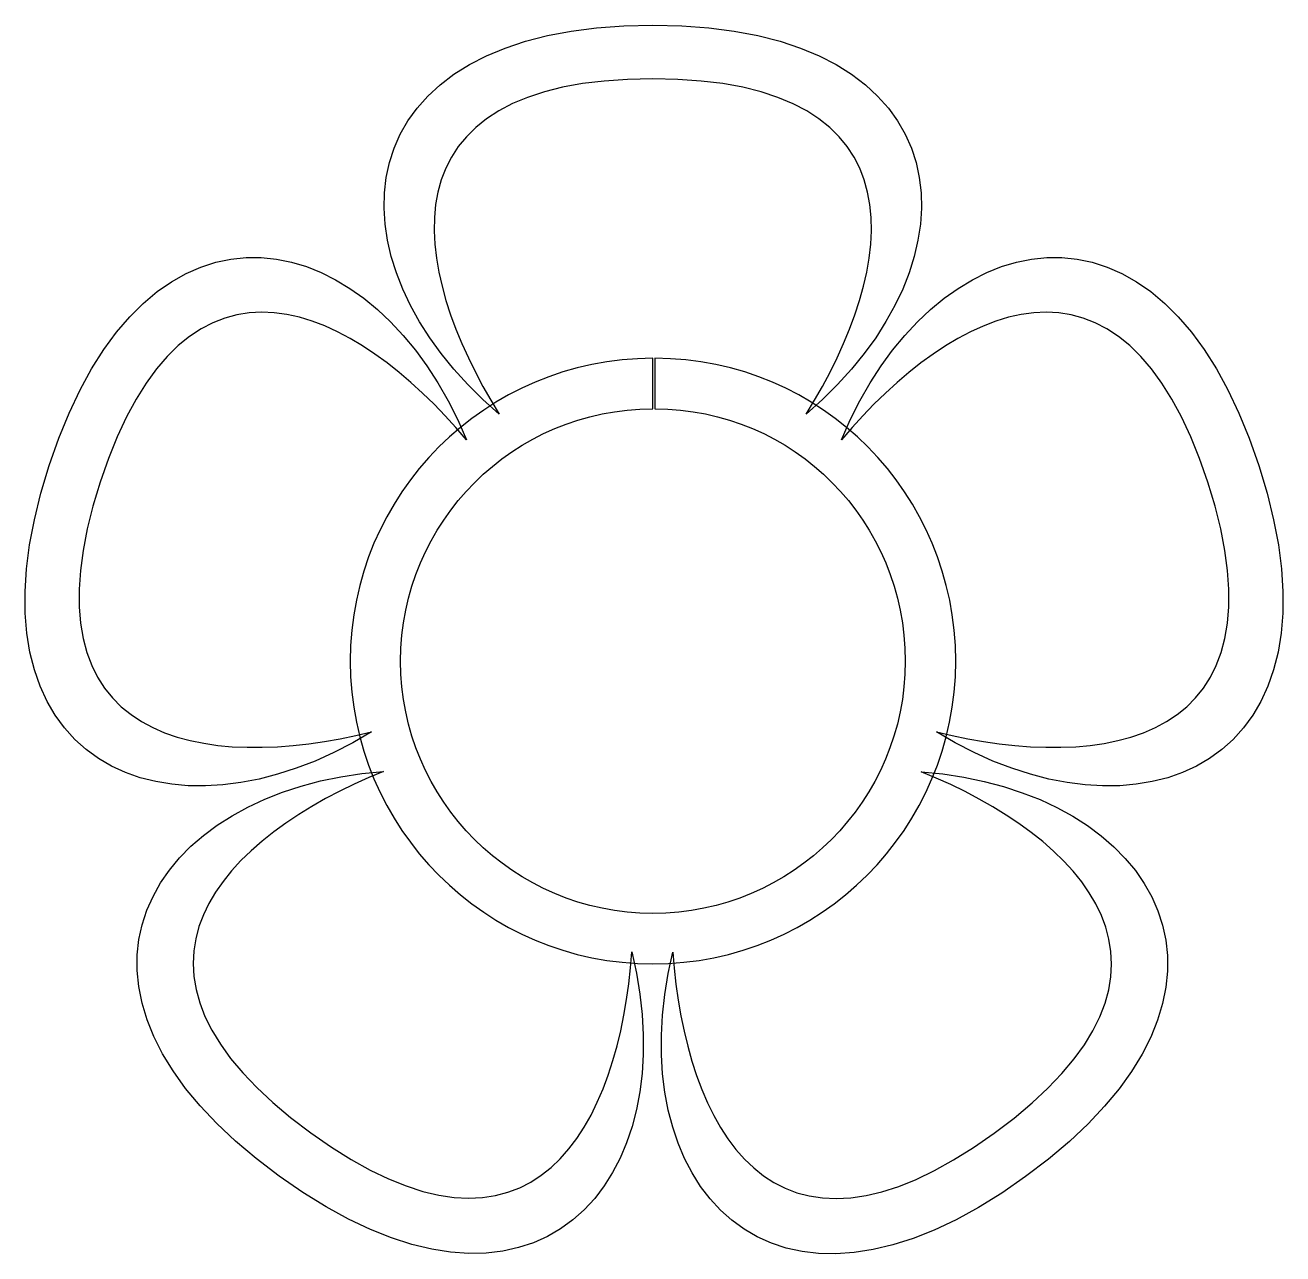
# Model space of a CAD drawing. Extents: x -24.9 to 24.9, y -24.3 to 24.3.
import ezdxf

# ---------------------------------------------------------------- set-up
doc = ezdxf.new("R2010")
doc.units = 0
doc.layers.add('LAYER_1', color=7, linetype='CONTINUOUS')

msp = doc.modelspace()

# ---------------------------------------------------------------- linework, layer by layer
at = {"layer": 'LAYER_1', "color": 250}
for points in [[(-0.0498, 22.2211), (-1.0463, 22.1992), (-1.9723, 22.135), (-2.8296, 22.03), (-3.62, 21.8861), (-4.3454, 21.7048), (-5.0077, 21.4878), (-5.6087, 21.237), (-6.1502, 20.9539), (-6.6342, 20.6403), (-7.0624, 20.298), (-7.4368, 19.9286), (-7.7592, 19.5337), (-8.0314, 19.1152), (-8.2553, 18.6747), (-8.4327, 18.214), (-8.5655, 17.7349), (-8.6555, 17.2388), (-8.7046, 16.7275), (-8.7146, 16.2029), (-8.6876, 15.6665), (-8.6252, 15.1201), (-8.5293, 14.5654), (-8.4017, 14.004), (-8.2443, 13.4378), (-8.059, 12.8685), (-7.8476, 12.2976), (-7.612, 11.7269), (-7.354, 11.1582), (-7.0755, 10.5931), (-6.7783, 10.0332), (-6.4643, 9.4805), (-6.1352, 8.9365), (-6.7793, 9.511), (-7.3773, 10.103), (-7.9286, 10.7099), (-8.4324, 11.3295), (-8.8878, 11.9594), (-9.2942, 12.5973), (-9.6508, 13.2409), (-9.9567, 13.8878), (-10.2111, 14.5357), (-10.4133, 15.1823), (-10.5624, 15.8252), (-10.6577, 16.4621), (-10.6983, 17.0906), (-10.6836, 17.7085), (-10.6128, 18.3134), (-10.485, 18.9031), (-10.2994, 19.4748), (-10.0553, 20.0268), (-9.7519, 20.5564), (-9.3883, 21.0614), (-8.9639, 21.5394), (-8.4777, 21.988), (-7.9291, 22.405), (-7.3171, 22.788), (-6.6412, 23.1346), (-5.9005, 23.4427), (-5.0941, 23.7098), (-4.2211, 23.9335), (-3.2812, 24.1115), (-2.2731, 24.2416), (-1.1963, 24.3213), (-0.0498, 24.3485), (1.0966, 24.3213), (2.1734, 24.2416), (3.1815, 24.1115), (4.1215, 23.9335), (4.9943, 23.7098), (5.8008, 23.4427), (6.5416, 23.1347), (7.2175, 22.7881), (7.8294, 22.4051), (8.3781, 21.9881), (8.8642, 21.5395), (9.2887, 21.0615), (9.6523, 20.5565), (9.9557, 20.0269), (10.1998, 19.4749), (10.3854, 18.9031), (10.5132, 18.3135), (10.584, 17.7086), (10.5986, 17.0907), (10.558, 16.4621), (10.4627, 15.8252), (10.3136, 15.1823), (10.1115, 14.5358), (9.8571, 13.8878), (9.5513, 13.241), (9.1947, 12.5974), (8.7883, 11.9594), (8.3328, 11.3295), (7.829, 10.71), (7.2777, 10.1031), (6.6797, 9.5111), (6.0356, 8.9365), (6.3647, 9.4805), (6.6787, 10.0332), (6.9759, 10.5929), (7.2544, 11.1581), (7.5123, 11.7269), (7.748, 12.2976), (7.9594, 12.8684), (8.1447, 13.4378), (8.302, 14.0039), (8.4296, 14.5653), (8.5255, 15.1201), (8.588, 15.6665), (8.6151, 16.2028), (8.605, 16.7275), (8.5559, 17.2387), (8.4659, 17.7349), (8.3332, 18.214), (8.1557, 18.6747), (7.9319, 19.1151), (7.6597, 19.5337), (7.3374, 19.9284), (6.9629, 20.2979), (6.5347, 20.6403), (6.0507, 20.9539), (5.5092, 21.2368), (4.9082, 21.4877), (4.2459, 21.7047), (3.5204, 21.886), (2.7301, 22.03), (1.8728, 22.135), (0.9468, 22.1993), (-0.0498, 22.2211)], [(-21.9485, 6.2362), (-22.2356, 5.2817), (-22.4607, 4.3812), (-22.6257, 3.5334), (-22.7331, 2.7372), (-22.7848, 1.9913), (-22.7831, 1.2943), (-22.7303, 0.6453), (-22.6284, 0.0428), (-22.4797, -0.5144), (-22.2865, -1.0275), (-22.0509, -1.4977), (-21.7749, -1.9263), (-21.461, -2.3145), (-21.1113, -2.6636), (-20.7279, -2.9747), (-20.3133, -3.249), (-19.8693, -3.4879), (-19.3982, -3.6926), (-18.9024, -3.8643), (-18.3839, -4.0043), (-17.845, -4.1138), (-17.2878, -4.194), (-16.7144, -4.2462), (-16.1273, -4.2714), (-15.5286, -4.2711), (-14.9203, -4.2465), (-14.3047, -4.1988), (-13.6841, -4.1291), (-13.0606, -4.0389), (-12.4363, -3.9293), (-11.8136, -3.8014), (-11.1946, -3.6565), (-11.94, -4.0916), (-12.6878, -4.4774), (-13.4353, -4.8142), (-14.1803, -5.1018), (-14.9201, -5.3403), (-15.6524, -5.5297), (-16.3747, -5.6699), (-17.0844, -5.761), (-17.7792, -5.8027), (-18.4567, -5.7952), (-19.1142, -5.7383), (-19.7494, -5.6322), (-20.3596, -5.4766), (-20.9428, -5.2716), (-21.4962, -5.0174), (-22.0175, -4.7136), (-22.5039, -4.3604), (-22.9534, -3.9577), (-23.3634, -3.5055), (-23.7313, -3.0036), (-24.0547, -2.4523), (-24.3311, -1.8513), (-24.5582, -1.2006), (-24.7333, -0.5002), (-24.8541, 0.2497), (-24.9182, 1.0493), (-24.9231, 1.8988), (-24.8661, 2.7982), (-24.7449, 3.7471), (-24.5571, 4.7461), (-24.3002, 5.7948), (-23.9717, 6.8936), (-23.5916, 7.9755), (-23.1831, 8.9749), (-22.7478, 9.8935), (-22.2881, 10.7325), (-21.8056, 11.4934), (-21.3023, 12.1779), (-20.7805, 12.7873), (-20.242, 13.323), (-19.6887, 13.7866), (-19.1225, 14.1796), (-18.5456, 14.5033), (-17.9599, 14.7593), (-17.3672, 14.949), (-16.7698, 15.0739), (-16.1694, 15.1355), (-15.5682, 15.1353), (-14.968, 15.0747), (-14.3708, 14.9551), (-13.7786, 14.778), (-13.1933, 14.5452), (-12.6171, 14.2577), (-12.0517, 13.9173), (-11.4993, 13.5253), (-10.9616, 13.0831), (-10.441, 12.5924), (-9.9391, 12.0543), (-9.4579, 11.4707), (-8.9996, 10.8428), (-8.5661, 10.1722), (-8.1592, 9.4604), (-7.781, 8.7087), (-7.4336, 7.9186), (-7.8492, 8.3997), (-8.2779, 8.8691), (-8.7183, 9.3247), (-9.1698, 9.7642), (-9.6311, 10.1853), (-10.101, 10.5858), (-10.5785, 10.9632), (-11.0628, 11.3154), (-11.5526, 11.64), (-12.0471, 11.9348), (-12.5451, 12.1974), (-13.0454, 12.4257), (-13.5471, 12.6172), (-14.0493, 12.7698), (-14.5506, 12.881), (-15.0503, 12.9488), (-15.547, 12.9706), (-16.04, 12.9442), (-16.528, 12.8674), (-17.0102, 12.7379), (-17.4852, 12.5533), (-17.9523, 12.3114), (-18.4103, 12.0099), (-18.8581, 11.6465), (-19.2945, 11.2189), (-19.7189, 10.7249), (-20.1299, 10.1621), (-20.5265, 9.5281), (-20.9077, 8.821), (-21.2725, 8.0381), (-21.6198, 7.1773), (-21.9485, 6.2362)], [(21.9486, 6.2361), (21.6198, 7.177), (21.2726, 8.0379), (20.9078, 8.8208), (20.5267, 9.528), (20.1302, 10.1619), (19.7191, 10.7247), (19.2949, 11.2188), (18.8583, 11.6463), (18.4105, 12.0097), (17.9526, 12.3112), (17.4856, 12.5531), (17.0104, 12.7377), (16.5283, 12.8672), (16.0401, 12.9441), (15.5472, 12.9704), (15.0505, 12.9487), (14.5508, 12.881), (14.0494, 12.7697), (13.5474, 12.6171), (13.0456, 12.4256), (12.5452, 12.1974), (12.0473, 11.9348), (11.5528, 11.64), (11.0629, 11.3153), (10.5788, 10.9632), (10.1011, 10.5857), (9.6312, 10.1853), (9.17, 9.7641), (8.7187, 9.3247), (8.278, 8.869), (7.8494, 8.3996), (7.4337, 7.9185), (7.781, 8.7086), (8.1593, 9.4602), (8.5661, 10.1721), (8.9997, 10.8427), (9.458, 11.4705), (9.9391, 12.0541), (10.441, 12.5921), (10.9618, 13.083), (11.4993, 13.5251), (12.0518, 13.9172), (12.6172, 14.2577), (13.1934, 14.5451), (13.7786, 14.778), (14.3708, 14.9549), (14.968, 15.0745), (15.5683, 15.1352), (16.1694, 15.1354), (16.7698, 15.0738), (17.3673, 14.9489), (17.9599, 14.7591), (18.5457, 14.5032), (19.1225, 14.1794), (19.6887, 13.7866), (20.242, 13.3229), (20.7805, 12.7871), (21.3024, 12.1779), (21.8057, 11.4935), (22.2882, 10.7324), (22.7479, 9.8935), (23.1832, 8.9749), (23.5917, 7.9754), (23.9719, 6.8935), (24.3003, 5.7948), (24.5572, 4.746), (24.745, 3.7471), (24.8662, 2.7981), (24.9231, 1.8989), (24.9183, 1.0493), (24.8543, 0.2496), (24.7336, -0.5003), (24.5584, -1.2006), (24.3314, -1.8513), (24.0549, -2.4523), (23.7315, -3.0037), (23.3636, -3.5056), (22.9537, -3.9578), (22.5041, -4.3605), (22.0176, -4.7137), (21.4964, -5.0175), (20.943, -5.2717), (20.3598, -5.4765), (19.7495, -5.6322), (19.1143, -5.7384), (18.4568, -5.7952), (17.7795, -5.8028), (17.0846, -5.7611), (16.3749, -5.6701), (15.6526, -5.5299), (14.9203, -5.3405), (14.1804, -5.102), (13.4356, -4.8142), (12.688, -4.4775), (11.9402, -4.0917), (11.1947, -3.6567), (11.8138, -3.8015), (12.4364, -3.9294), (13.0606, -4.0391), (13.6842, -4.1293), (14.3048, -4.1988), (14.9204, -4.2466), (15.5286, -4.2713), (16.1274, -4.2716), (16.7144, -4.2462), (17.2878, -4.1941), (17.8451, -4.1139), (18.384, -4.0045), (18.9025, -3.8645), (19.3984, -3.6928), (19.8694, -3.4881), (20.3135, -3.2492), (20.7281, -2.9749), (21.1114, -2.6637), (21.4611, -2.3148), (21.7751, -1.9266), (22.0509, -1.4981), (22.2866, -1.0277), (22.4799, -0.5147), (22.6286, 0.0426), (22.7303, 0.645), (22.7832, 1.2941), (22.7849, 1.991), (22.7331, 2.7371), (22.6259, 3.5332), (22.4608, 4.381), (22.2358, 5.2815), (21.9486, 6.2361)], [(0.0316, 11.1451), (0.0315, 11.0826), (0.0314, 11.0201), (0.0313, 10.9576), (0.0312, 10.8951), (0.0311, 10.8326), (0.031, 10.7701), (0.0309, 10.7076), (0.0308, 10.6451), (0.0307, 10.5826), (0.0306, 10.5201), (0.0305, 10.4576), (0.0304, 10.3951), (0.0303, 10.3326), (0.0302, 10.2701), (0.0301, 10.2076), (0.03, 10.1451), (0.0299, 10.0826), (0.0298, 10.0201), (0.0297, 9.9576), (0.0296, 9.8951), (0.0295, 9.8326), (0.0294, 9.7701), (0.0293, 9.7076), (0.0292, 9.6451), (0.0291, 9.5826), (0.029, 9.5201), (0.0289, 9.4576), (0.0288, 9.3951), (0.0287, 9.3326), (0.0286, 9.2701), (0.0285, 9.2076), (0.0284, 9.1451), (0.5428, 9.1321), (1.0501, 9.0935), (1.5496, 9.0299), (2.0408, 8.942), (2.523, 8.8303), (2.9957, 8.6955), (3.4582, 8.5383), (3.91, 8.3593), (4.3504, 8.1591), (4.7788, 7.9383), (5.1948, 7.6975), (5.5975, 7.4374), (5.9864, 7.1586), (6.361, 6.8617), (6.7207, 6.5474), (7.0647, 6.2163), (7.3926, 5.869), (7.7036, 5.5061), (7.9972, 5.1284), (8.273, 4.7363), (8.5301, 4.3306), (8.7681, 3.9118), (8.9862, 3.4806), (9.1839, 3.0377), (9.3605, 2.5836), (9.5156, 2.119), (9.6485, 1.6444), (9.7586, 1.1607), (9.8453, 0.6683), (9.908, 0.1677), (9.946, -0.3401), (9.9589, -0.8547), (9.9459, -1.3693), (9.9073, -1.8772), (9.8438, -2.3776), (9.7558, -2.8701), (9.6441, -3.3539), (9.5093, -3.8285), (9.3521, -4.2931), (9.1731, -4.7472), (8.9729, -5.1901), (8.752, -5.6213), (8.5112, -6.04), (8.2511, -6.4458), (7.9723, -6.8378), (7.6754, -7.2156), (7.3611, -7.5784), (7.03, -7.9258), (6.6827, -8.2569), (6.3199, -8.5712), (5.9421, -8.8681), (5.5501, -9.1469), (5.1444, -9.407), (4.7256, -9.6478), (4.2944, -9.8686), (3.8514, -10.0689), (3.3973, -10.2479), (2.9327, -10.4051), (2.4582, -10.5398), (1.9743, -10.6515), (1.4819, -10.7395), (0.9814, -10.8031), (0.4736, -10.8417), (-0.0411, -10.8547), (-0.5557, -10.8417), (-1.0636, -10.8031), (-1.564, -10.7396), (-2.0565, -10.6516), (-2.5403, -10.5399), (-3.0149, -10.4051), (-3.4795, -10.2479), (-3.9336, -10.0689), (-4.3765, -9.8687), (-4.8077, -9.6478), (-5.2264, -9.407), (-5.6322, -9.1469), (-6.0242, -8.8681), (-6.402, -8.5712), (-6.7648, -8.2569), (-7.1122, -7.9258), (-7.4433, -7.5785), (-7.7576, -7.2157), (-8.0545, -6.8379), (-8.3333, -6.4459), (-8.5934, -6.0402), (-8.8342, -5.6214), (-9.055, -5.1902), (-9.2553, -4.7472), (-9.4343, -4.2931), (-9.5915, -3.8285), (-9.7262, -3.354), (-9.8379, -2.8701), (-9.9259, -2.3777), (-9.9895, -1.8772), (-10.0281, -1.3694), (-10.0411, -0.8547), (-10.0281, -0.3402), (-9.9895, 0.1677), (-9.926, 0.6682), (-9.838, 1.1607), (-9.7263, 1.6445), (-9.5915, 2.1191), (-9.4343, 2.5837), (-9.2553, 3.0378), (-9.0551, 3.4807), (-8.8342, 3.9119), (-8.5934, 4.3306), (-8.3333, 4.7364), (-8.0545, 5.1284), (-7.7576, 5.5062), (-7.4433, 5.869), (-7.1122, 6.2164), (-6.7649, 6.5475), (-6.4021, 6.8618), (-6.0243, 7.1587), (-5.6323, 7.4375), (-5.2266, 7.6976), (-4.8078, 7.9384), (-4.3766, 8.1592), (-3.9336, 8.3595), (-3.4795, 8.5385), (-3.0149, 8.6957), (-2.5404, 8.8304), (-2.0565, 8.9421), (-1.5641, 9.0301), (-1.0636, 9.0937), (-0.5558, 9.1323), (-0.0411, 9.1453), (-0.0411, 9.2078), (-0.0411, 9.2703), (-0.0411, 9.3328), (-0.0411, 9.3953), (-0.0411, 9.4578), (-0.0411, 9.5203), (-0.0411, 9.5828), (-0.0411, 9.6453), (-0.0411, 9.7078), (-0.0411, 9.7703), (-0.0411, 9.8328), (-0.0411, 9.8953), (-0.0411, 9.9578), (-0.0411, 10.0203), (-0.0411, 10.0828), (-0.0411, 10.1453), (-0.0411, 10.2078), (-0.0411, 10.2703), (-0.0411, 10.3328), (-0.0411, 10.3953), (-0.0411, 10.4578), (-0.0411, 10.5203), (-0.0411, 10.5828), (-0.0411, 10.6453), (-0.0411, 10.7078), (-0.0411, 10.7703), (-0.0411, 10.8328), (-0.0411, 10.8953), (-0.0411, 10.9578), (-0.0411, 11.0203), (-0.0411, 11.0828), (-0.0411, 11.1453), (-0.6587, 11.1296), (-1.2681, 11.0833), (-1.8686, 11.007), (-2.4596, 10.9015), (-3.0402, 10.7675), (-3.6096, 10.6058), (-4.1672, 10.4171), (-4.7121, 10.2023), (-5.2436, 9.962), (-5.761, 9.697), (-6.2636, 9.4081), (-6.7505, 9.0959), (-7.221, 8.7613), (-7.6743, 8.4051), (-8.1097, 8.0279), (-8.5264, 7.6306), (-8.9237, 7.2139), (-9.3008, 6.7785), (-9.657, 6.3252), (-9.9916, 5.8547), (-10.3037, 5.3678), (-10.5927, 4.8653), (-10.8577, 4.3479), (-11.098, 3.8163), (-11.3129, 3.2714), (-11.5016, 2.7138), (-11.6633, 2.1444), (-11.7973, 1.5638), (-11.9028, 0.9729), (-11.9791, 0.3723), (-12.0254, -0.2371), (-12.0411, -0.8547), (-12.0254, -1.4723), (-11.9791, -2.0817), (-11.9028, -2.6822), (-11.7973, -3.2732), (-11.6633, -3.8538), (-11.5016, -4.4232), (-11.3129, -4.9808), (-11.0981, -5.5257), (-10.8578, -6.0572), (-10.5928, -6.5746), (-10.3039, -7.0772), (-9.9917, -7.5641), (-9.6571, -8.0346), (-9.3009, -8.4879), (-8.9237, -8.9233), (-8.5264, -9.34), (-8.1097, -9.7373), (-7.6743, -10.1144), (-7.221, -10.4706), (-6.7505, -10.8052), (-6.2636, -11.1173), (-5.7611, -11.4063), (-5.2437, -11.6713), (-4.7121, -11.9116), (-4.1672, -12.1265), (-3.6096, -12.3152), (-3.0402, -12.4769), (-2.4596, -12.6109), (-1.8687, -12.7164), (-1.2681, -12.7927), (-0.6587, -12.839), (-0.0411, -12.8547), (0.5765, -12.839), (1.1859, -12.7927), (1.7864, -12.7164), (2.3774, -12.6109), (2.958, -12.4769), (3.5274, -12.3152), (4.085, -12.1265), (4.6299, -11.9117), (5.1614, -11.6714), (5.6788, -11.4064), (6.1814, -11.1175), (6.6683, -10.8053), (7.1388, -10.4707), (7.5921, -10.1145), (8.0275, -9.7373), (8.4442, -9.34), (8.8415, -8.9233), (9.2186, -8.4879), (9.5748, -8.0346), (9.9094, -7.5641), (10.2215, -7.0772), (10.5105, -6.5747), (10.7755, -6.0573), (11.0158, -5.5257), (11.2307, -4.9808), (11.4194, -4.4232), (11.5811, -3.8538), (11.7151, -3.2732), (11.8206, -2.6823), (11.8969, -2.0817), (11.9432, -1.4723), (11.9589, -0.8547), (11.9435, -0.2372), (11.8978, 0.3723), (11.8225, 0.9729), (11.7183, 1.5638), (11.586, 2.1444), (11.4262, 2.7138), (11.2397, 3.2714), (11.0273, 3.8163), (10.7897, 4.3478), (10.5275, 4.8652), (10.2416, 5.3677), (9.9326, 5.8546), (9.6013, 6.3251), (9.2483, 6.7784), (8.8745, 7.2138), (8.4806, 7.6305), (8.0673, 8.0278), (7.6352, 8.405), (7.1852, 8.7612), (6.718, 9.0958), (6.2343, 9.4079), (5.7347, 9.6968), (5.2201, 9.9618), (4.6913, 10.2021), (4.1488, 10.4169), (3.5935, 10.6056), (3.026, 10.7673), (2.447, 10.9013), (1.8574, 11.0068), (1.2578, 11.0831), (0.649, 11.1294), (0.0316, 11.1451)], [(-13.6066, -19.548), (-12.7876, -20.116), (-12.0007, -20.6083), (-11.2454, -21.0273), (-10.5214, -21.3755), (-9.8279, -21.6552), (-9.1646, -21.8689), (-8.5309, -22.0193), (-7.9265, -22.1085), (-7.3506, -22.1393), (-6.8029, -22.1141), (-6.2829, -22.0353), (-5.79, -21.9053), (-5.3238, -21.7267), (-4.8837, -21.502), (-4.4694, -21.2335), (-4.0804, -20.924), (-3.7159, -20.5755), (-3.3757, -20.1907), (-3.0592, -19.7722), (-2.7658, -19.3224), (-2.4951, -18.8436), (-2.2467, -18.3385), (-2.0199, -17.8093), (-1.8144, -17.2587), (-1.6297, -16.6893), (-1.4652, -16.1031), (-1.3203, -15.5029), (-1.1948, -14.8912), (-1.0879, -14.2703), (-0.9993, -13.6427), (-0.9284, -13.011), (-0.8749, -12.3774), (-0.6915, -13.2208), (-0.5557, -14.0512), (-0.4664, -14.8663), (-0.423, -15.6637), (-0.4249, -16.4409), (-0.471, -17.1959), (-0.5608, -17.9262), (-0.6936, -18.6293), (-0.8686, -19.303), (-1.0851, -19.945), (-1.3423, -20.5527), (-1.6396, -21.124), (-1.9762, -21.6564), (-2.3513, -22.1476), (-2.7641, -22.5954), (-3.2141, -22.9973), (-3.7003, -23.3507), (-4.2222, -23.6538), (-4.779, -23.904), (-5.37, -24.0988), (-5.9943, -24.2361), (-6.6513, -24.3132), (-7.3402, -24.3281), (-8.0605, -24.2782), (-8.811, -24.1613), (-9.5913, -23.9752), (-10.4007, -23.7173), (-11.2385, -23.3852), (-12.1035, -22.9767), (-12.9956, -22.4894), (-13.9135, -21.921), (-14.8571, -21.2691), (-15.7685, -20.5732), (-16.5928, -19.8758), (-17.3319, -19.178), (-17.9878, -18.4815), (-18.5624, -17.7875), (-19.0579, -17.0974), (-19.4762, -16.4128), (-19.8193, -15.7351), (-20.0892, -15.0656), (-20.288, -14.4057), (-20.4176, -13.757), (-20.48, -13.1208), (-20.4774, -12.4985), (-20.4115, -11.8918), (-20.2845, -11.3017), (-20.0986, -10.73), (-19.8554, -10.1779), (-19.5572, -9.6469), (-19.2058, -9.1384), (-18.8035, -8.6537), (-18.352, -8.1945), (-17.8535, -7.762), (-17.31, -7.3578), (-16.7233, -6.9831), (-16.0957, -6.6395), (-15.4289, -6.3285), (-14.7251, -6.0512), (-13.9864, -5.8093), (-13.2146, -5.6043), (-12.4119, -5.4373), (-11.5801, -5.3099), (-10.7213, -5.2236), (-11.3073, -5.4703), (-11.8862, -5.7329), (-12.4556, -6.011), (-13.0132, -6.3045), (-13.5562, -6.6131), (-14.0823, -6.9363), (-14.5888, -7.2738), (-15.0734, -7.6255), (-15.5334, -7.9911), (-15.9666, -8.3702), (-16.3703, -8.7627), (-16.742, -9.168), (-17.0792, -9.586), (-17.3794, -10.0164), (-17.6402, -10.4588), (-17.859, -10.9132), (-18.0333, -11.3788), (-18.1605, -11.8558), (-18.2383, -12.3436), (-18.2641, -12.8423), (-18.2354, -13.3511), (-18.1496, -13.8701), (-18.0044, -14.3988), (-17.7972, -14.937), (-17.5254, -15.4842), (-17.1866, -16.0404), (-16.7784, -16.6053), (-16.298, -17.1784), (-15.7433, -17.7594), (-15.1114, -18.3482), (-14.4001, -18.9446), (-13.6066, -19.548)], [(13.4783, -19.566), (14.2716, -18.9625), (14.983, -18.3663), (15.6149, -17.7775), (16.1698, -17.1965), (16.6501, -16.6234), (17.0583, -16.0585), (17.3971, -15.5024), (17.6688, -14.9551), (17.876, -14.4169), (18.0213, -13.8883), (18.107, -13.3693), (18.1357, -12.8604), (18.11, -12.3618), (18.0322, -11.8738), (17.9049, -11.3968), (17.7307, -10.9312), (17.512, -10.4769), (17.2511, -10.0344), (16.9509, -9.6041), (16.6137, -9.186), (16.2421, -8.7807), (15.8385, -8.3883), (15.4053, -8.0091), (14.9451, -7.6435), (14.4606, -7.2919), (13.954, -6.9543), (13.4279, -6.631), (12.8849, -6.3226), (12.3275, -6.0291), (11.7579, -5.7509), (11.179, -5.4883), (10.593, -5.2416), (11.4518, -5.3278), (12.2836, -5.4552), (13.0863, -5.6222), (13.8581, -5.8273), (14.5967, -6.0692), (15.3005, -6.3464), (15.9673, -6.6575), (16.595, -7.0011), (17.1816, -7.3757), (17.7253, -7.78), (18.2238, -8.2124), (18.6752, -8.6717), (19.0775, -9.1563), (19.4288, -9.6648), (19.7271, -10.1958), (19.9703, -10.748), (20.1562, -11.3196), (20.2832, -11.9097), (20.349, -12.5165), (20.3517, -13.1387), (20.2893, -13.7749), (20.1596, -14.4236), (19.9609, -15.0834), (19.6909, -15.753), (19.3478, -16.4307), (18.9297, -17.1153), (18.4343, -17.8054), (17.8595, -18.4995), (17.2037, -19.196), (16.4646, -19.8938), (15.6403, -20.5912), (14.7288, -21.2871), (13.7853, -21.9389), (12.8673, -22.5074), (11.9753, -22.9947), (11.1102, -23.4032), (10.2726, -23.7352), (9.4631, -23.9932), (8.6828, -24.1794), (7.9322, -24.2963), (7.2121, -24.3461), (6.5231, -24.3313), (5.8661, -24.2541), (5.2417, -24.1169), (4.6507, -23.922), (4.094, -23.6719), (3.572, -23.3688), (3.0858, -23.0153), (2.6358, -22.6134), (2.223, -22.1657), (1.848, -21.6744), (1.5114, -21.142), (1.2141, -20.5707), (0.9568, -19.9629), (0.7403, -19.3211), (0.5653, -18.6473), (0.4325, -17.9443), (0.3427, -17.214), (0.2965, -16.459), (0.2947, -15.6817), (0.3382, -14.8843), (0.4275, -14.0693), (0.5633, -13.2389), (0.7466, -12.3954), (0.8001, -13.029), (0.871, -13.6607), (0.9595, -14.2882), (1.0664, -14.9091), (1.1921, -15.5209), (1.3369, -16.1211), (1.5014, -16.7072), (1.6861, -17.2767), (1.8916, -17.8272), (2.1184, -18.3564), (2.3669, -18.8616), (2.6375, -19.3404), (2.9308, -19.7902), (3.2474, -20.2087), (3.5876, -20.5934), (3.9521, -20.942), (4.341, -21.2516), (4.7554, -21.52), (5.1953, -21.7447), (5.6616, -21.9234), (6.1543, -22.0532), (6.6745, -22.132), (7.2222, -22.1574), (7.7981, -22.1266), (8.4024, -22.0372), (9.0361, -21.8869), (9.6995, -21.6732), (10.393, -21.3934), (11.117, -21.0454), (11.8723, -20.6264), (12.6592, -20.1341), (13.4783, -19.566)]]:
    msp.add_lwpolyline(points, close=True, dxfattribs=at)

doc.saveas('drawing.dxf')
